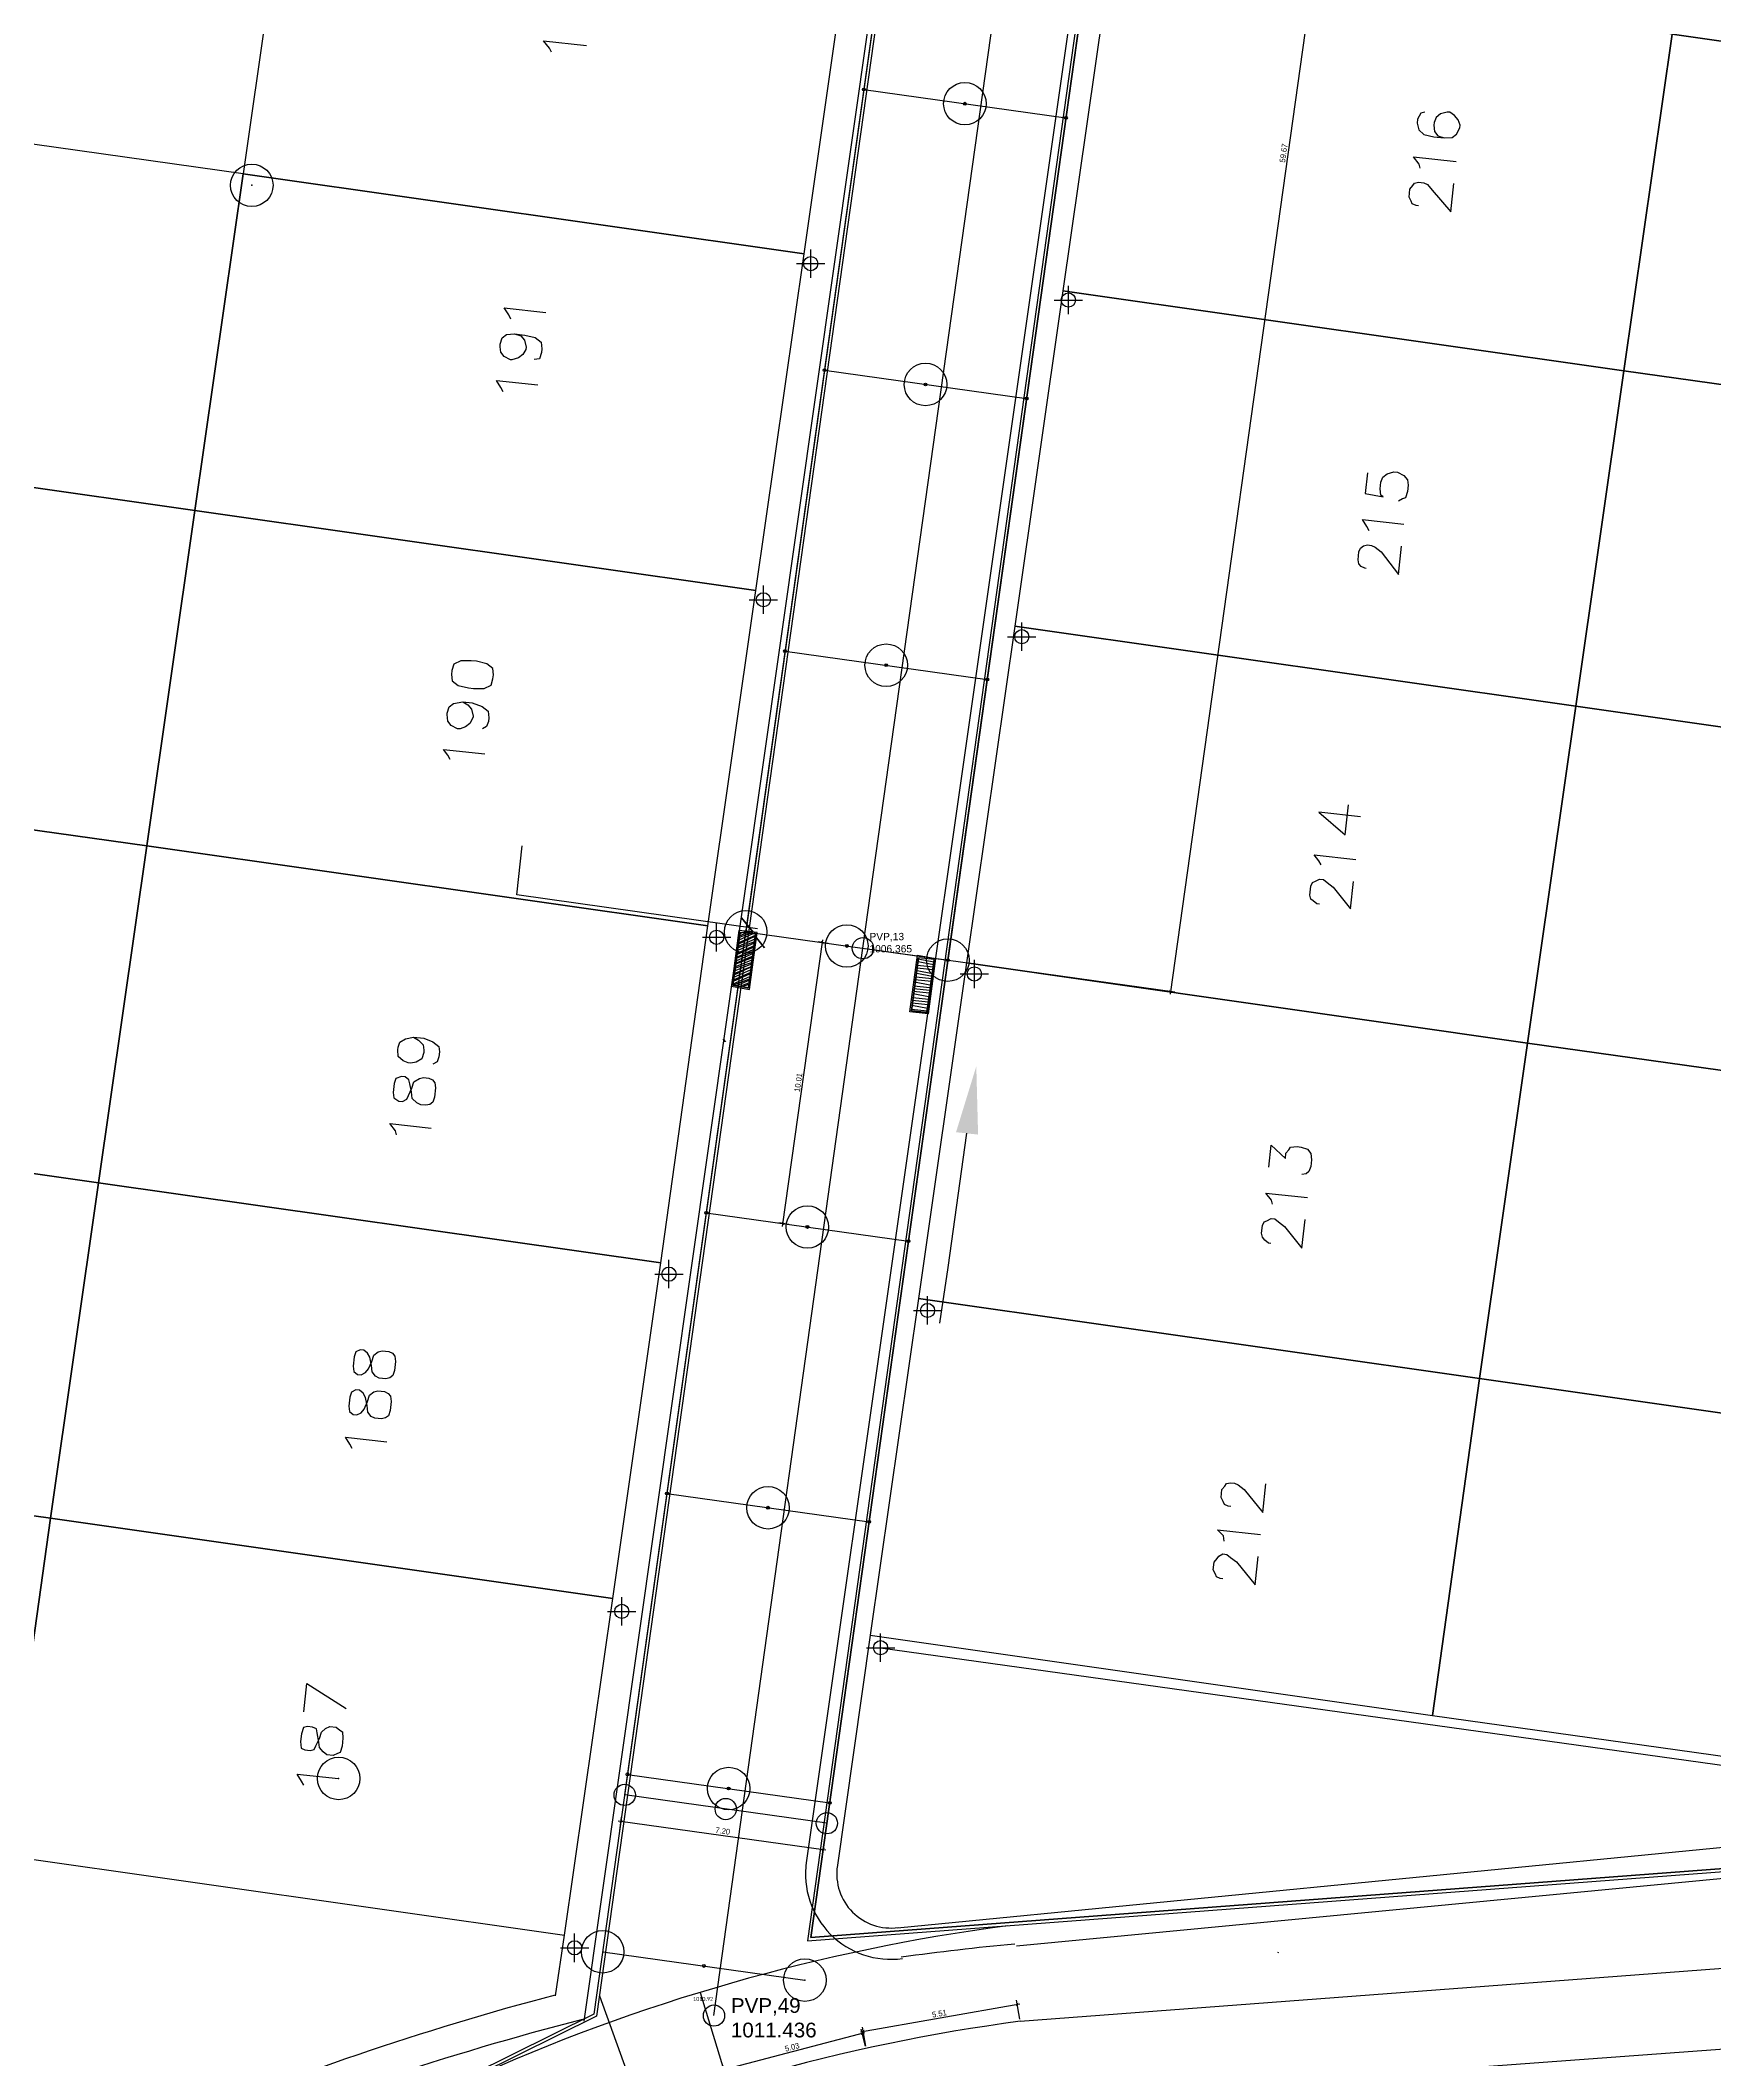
# Model space of a CAD drawing. Header units: metres. Extents: x 678 to 2349, y 417 to 1219.
# Drawn here: x 910.9 to 969.9, y 849.2 to 920.4 of the extents above; entities that cross this region are included whole.
import ezdxf

# ---------------------------------------------------------------- set-up
doc = ezdxf.new("R2010")
doc.units = ezdxf.units.M
doc.header["$PDMODE"] = 32
doc.header["$PDSIZE"] = 1.5
for name, color, linetype in [('12-CONDICIONES EXISTENTES', 2, 'Continuous'), ('C-ROAD-PROF-TEXT', 11, 'Continuous'), ('LOTE 243', 1, 'Continuous'), ('PUNTOS V', 4, 'Continuous'), ('V-NODE', 1, 'Continuous')]:
    doc.layers.add(name, color=color, linetype=linetype)
for name, color, linetype, true_color in [('PDF2_area escolar', 7, 'Continuous', 0x989898), ('PDF_Geometry', 7, 'Continuous', 0x797979), ('PDF_Solid Fills', 7, 'Continuous', 0x797979)]:
    doc.layers.add(name, color=color, linetype=linetype, true_color=true_color)
doc.styles.add('CITY2', font='stylu.ttf', dxfattribs={"height": 0.2})
doc.styles.get("Standard").update_dxf_attribs({"font": 'arial.ttf'})
doc.dimstyles.new('COTAS2', dxfattribs={"dimtxt": 0.02, "dimasz": 0.1, "dimexe": 0.15, "dimexo": 0.08, "dimgap": 0.05, "dimtad": 1, "dimzin": 0, "dimdsep": 46, "dimtxsty": 'CITY2', "dimblk": 'ARCHTICK', "dimcen": 1, "dimdle": 0.1, "dimclrd": 1, "dimclre": 1, "dimclrt": 2, "dimadec": 0, "dimazin": 0, "dimtfac": 1, "dimtofl": 0, "dimtmove": 0, "dimatfit": 3, "dimldrblk": 'ARCHTICK', "dimfxl": 0.18, "dimtolj": 1, "dimtzin": 0, "dimarcsym": 0})

# ---------------------------------------------------------------- blocks, each defined once
blk = doc.blocks.new('base')
at = {"layer": 'PDF_Geometry', "lineweight": 25, "extrusion": (-0.000787417, 0.063364, 0.99799), "elevation": 0.026}
for points in [[(-314.355, -197.288), (-299.601, -195.681), (-292.744, -194.188), (-282.663, -192.111), (-274.476, -190.361), (-258.037, -185.154), (-248.029, -180.61), (-240.539, -177.71), (-228.643, -174.042), (-222.733, -172.714), (-217.384, -171.04), (-209.935, -169.248), (-202.16, -164.759), (-196.196, -160.284), (-195.073, -159.817), (-178.095, -157.457), (-154.298, -156.614), (-136.667, -154.611), (-124.436, -153.164), (-118.066, -151.474), (-100.79, -146.646), (-80.955, -140.967), (-73.385, -139.328), (-61.694, -135.822), (-40.504, -131.604), (-37.727, -130.872), (-17.661, -129.441), (1.311, -127.461), (21.092, -124.929), (41.006, -122.83), (47.376, -123.458), (63.592, -123.186), (81.402, -124.312), (85.639, -96.072), (88.705, -66.393), (92.811, -40.781), (97.16, -22.386), (100.596, -1.562), (102.483, 8.32), (109.691, 37.361), (117.528, 76.62), (126.217, 115.638), (131.513, 149.592), (134.682, 173.973), (136.916, 195.591), (139.956, 229.678), (141.558, 250.676), (142.614, 271.37), (143.252, 283.21), (147.066, 312.938), (152.58, 355.631), (153.554, 396.042), (150.869, 418.02), (151.777, 438.639), (150.959, 458.028), (151.777, 438.639), (150.869, 418.02), (153.554, 396.042), (152.58, 355.631), (147.066, 312.938), (143.252, 283.21), (142.614, 271.37), (141.558, 250.676), (139.956, 229.678), (136.916, 195.591), (134.682, 173.973), (131.513, 149.592), (126.217, 115.638), (117.528, 76.62), (109.691, 37.361), (102.483, 8.32), (100.596, -1.562), (97.16, -22.386), (92.811, -40.781), (88.705, -66.393), (85.639, -96.072), (81.402, -124.312), (63.592, -123.186), (47.376, -123.458), (41.006, -122.83), (21.092, -124.929), (1.311, -127.461), (-17.661, -129.441), (-37.727, -130.872), (-40.504, -131.604), (-61.694, -135.822), (-73.385, -139.328), (-80.955, -140.967), (-100.79, -146.646), (-118.066, -151.474), (-124.436, -153.164), (-136.667, -154.611), (-154.298, -156.614), (-178.095, -157.457), (-195.073, -159.817), (-196.196, -160.284), (-202.16, -164.759), (-209.935, -169.248), (-217.384, -171.04), (-222.733, -172.714), (-228.643, -174.042), (-240.539, -177.71), (-248.029, -180.61), (-258.037, -185.154), (-274.476, -190.361), (-282.663, -192.111), (-292.744, -194.188), (-299.601, -195.681), (-314.355, -197.288), (-312.178, -178.446), (-309.146, -157.898), (-306.876, -132.899), (-305.823, -118.002), (-298.643, -78.802), (-291.055, -45.077), (-282.252, -15.116), (-275.645, 10.473), (-270.319, 33.898), (-263.825, 63.164), (-258.15, 86.408), (-284.424, 123.888)], [(-95.361, 161.299), (-95.875, 161.268), (-108.942, 77.056), (-107.591, 75.178), (-69.128, 69.199), (-67.25, 70.549), (-53.172, 161.224)], [(-44.989, 97.127), (-44.914, 96.979), (-44.713, 96.723), (-46.222, 96.905)], [(-75.756, 99.629), (-75.614, 99.658), (-75.495, 99.875), (-75.478, 100.012), (-75.542, 100.252), (-75.709, 100.411), (-76.069, 100.501), (-76.434, 100.545), (-76.714, 100.532), (-76.868, 100.412), (-76.987, 100.194), (-76.998, 100.103), (-76.928, 99.909), (-76.808, 99.755), (-76.636, 99.642), (-76.545, 99.631), (-76.305, 99.695), (-76.151, 99.815), (-76.084, 99.993), (-76.073, 100.084), (-76.091, 100.318), (-76.211, 100.472), (-76.434, 100.545)], [(-75.565, 101.6), (-75.536, 101.457), (-75.335, 101.201), (-76.844, 101.383)], [(-75.497, 102.936), (-75.406, 102.925), (-75.274, 102.863), (-75.239, 102.766), (-75.164, 102.618), (-75.198, 102.343), (-75.305, 102.217), (-75.362, 102.131), (-75.505, 102.102), (-75.688, 102.124), (-75.819, 102.187), (-75.98, 102.391), (-76.629, 103.165), (-76.75, 102.16)], [(-43.438, 106.539), (-43.363, 106.391), (-43.208, 106.141), (-44.67, 106.317)], [(-43.56, 107.064), (-43.783, 107.137), (-43.904, 107.291), (-43.968, 107.531), (-43.957, 107.622), (-43.843, 107.794), (-43.69, 107.914), (-43.45, 107.978), (-43.404, 107.973), (-43.187, 107.854), (-43.066, 107.7), (-43.043, 107.512), (-43.054, 107.42), (-43.127, 107.197), (-43.281, 107.077), (-43.56, 107.064), (-43.926, 107.108), (-44.286, 107.198), (-44.498, 107.363), (-44.516, 107.597), (-44.5, 107.734), (-44.427, 107.957), (-44.238, 107.98)], [(-43.13, 109.099), (-43.055, 108.951), (-42.899, 108.7), (-44.362, 108.876)], [(-73.575, 112.35), (-73.487, 113.081), (-74.121, 113.204), (-74.035, 113.147), (-74.017, 112.913), (-74.044, 112.684), (-74.112, 112.507), (-74.266, 112.386), (-74.505, 112.323), (-74.642, 112.339), (-74.86, 112.458), (-74.981, 112.612), (-75.004, 112.8), (-74.977, 113.029), (-74.903, 113.252), (-74.807, 113.286), (-74.658, 113.361)], [(-73.607, 114.394), (-73.532, 114.246), (-73.376, 113.995), (-74.839, 114.171)], [(-73.493, 115.725), (-73.447, 115.719), (-73.315, 115.657), (-73.235, 115.555), (-73.206, 115.412), (-73.239, 115.138), (-73.301, 115.006), (-73.403, 114.926), (-73.546, 114.897), (-73.683, 114.913), (-73.815, 114.975), (-74.027, 115.14), (-74.624, 115.954), (-74.745, 114.948)], [(-41.579, 120.041), (-41.751, 120.155), (-41.872, 120.308), (-41.936, 120.548), (-41.93, 120.594), (-41.811, 120.811), (-41.658, 120.932), (-41.464, 121.001), (-41.372, 120.99), (-41.155, 120.871), (-41.034, 120.717), (-41.016, 120.483), (-41.022, 120.438), (-41.095, 120.215), (-41.248, 120.094), (-41.579, 120.041), (-41.899, 120.08), (-42.254, 120.215), (-42.466, 120.38), (-42.484, 120.614), (-42.468, 120.751), (-42.4, 120.928), (-42.252, 121.003)], [(-41.103, 122.07), (-41.028, 121.922), (-40.867, 121.717), (-42.33, 121.894)], [(-73.178, 124.497), (-71.715, 124.321), (-72.638, 125.128), (-72.765, 124.077)], [(-51.866, 128.19), (-43.397, 126.891), (-43.607, 125.154)], [(-71.769, 126.182), (-71.694, 126.034), (-71.533, 125.829), (-72.996, 126.006)], [(-71.695, 127.565), (-71.604, 127.554), (-71.478, 127.446), (-71.392, 127.389), (-71.363, 127.246), (-71.401, 126.926), (-71.463, 126.795), (-71.56, 126.76), (-71.708, 126.685), (-71.846, 126.702), (-71.972, 126.81), (-72.184, 126.974), (-72.787, 127.743), (-72.902, 126.783)], [(-51.25, 128.301), (-50.978, 130.169), (-51.521, 130.281), (-51.798, 128.367)], [(-51.217, 128.575), (-51.707, 128.356)], [(-51.228, 128.484), (-51.615, 128.345)], [(-51.233, 128.438), (-51.478, 128.329)], [(-51.244, 128.347), (-51.341, 128.312)], [(-51.128, 129.307), (-51.716, 129.053)], [(-51.14, 129.215), (-51.721, 129.007)], [(-51.145, 129.169), (-51.732, 128.916)], [(-51.156, 129.078), (-51.743, 128.824)], [(-51.162, 129.032), (-51.749, 128.778)], [(-51.173, 128.941), (-51.76, 128.687)], [(-51.184, 128.849), (-51.765, 128.641)], [(-51.189, 128.804), (-51.776, 128.55)], [(-51.2, 128.712), (-51.787, 128.458)], [(-51.206, 128.667), (-51.793, 128.413)], [(-50.995, 130.032), (-51.582, 129.779)], [(-51, 129.987), (-51.587, 129.733)], [(-51.011, 129.895), (-51.598, 129.641)], [(-51.022, 129.804), (-51.609, 129.55)], [(-51.028, 129.758), (-51.66, 129.51)], [(-51.039, 129.667), (-51.671, 129.418)], [(-51.05, 129.575), (-51.677, 129.373)], [(-51.055, 129.53), (-51.688, 129.281)], [(-51.066, 129.438), (-51.699, 129.19)], [(-51.072, 129.392), (-51.705, 129.144)], [(-58.078, 129.356), (-57.807, 131.224), (-57.258, 131.158), (-57.53, 129.289)], [(-58.007, 129.95), (-57.464, 129.838)], [(-58.018, 129.858), (-57.475, 129.747)], [(-58.034, 129.721), (-57.486, 129.655)], [(-58.045, 129.63), (-57.497, 129.564)], [(-58.056, 129.538), (-57.513, 129.427)], [(-58.067, 129.447), (-57.524, 129.335)], [(-50.978, 130.169), (-51.56, 129.961)], [(-50.984, 130.124), (-51.571, 129.87)], [(-51.115, 130.186), (-51.554, 130.007)], [(-51.252, 130.203), (-51.543, 130.098)], [(-51.344, 130.214), (-51.538, 130.144)], [(-51.475, 130.276), (-51.527, 130.236)], [(-57.873, 130.676), (-57.33, 130.564)], [(-57.889, 130.538), (-57.341, 130.472)], [(-57.9, 130.447), (-57.352, 130.381)], [(-57.911, 130.356), (-57.363, 130.29)], [(-57.922, 130.264), (-57.379, 130.152)], [(-57.985, 130.133), (-57.39, 130.061)], [(-57.996, 130.041), (-57.447, 129.975)], [(-57.812, 131.178), (-57.264, 131.112)], [(-57.823, 131.087), (-57.28, 130.975)], [(-57.84, 130.95), (-57.291, 130.884)], [(-57.851, 130.858), (-57.302, 130.792)], [(-57.862, 130.767), (-57.313, 130.701)], [(-39.691, 131.87), (-39.862, 131.984), (-40.029, 132.143), (-40.052, 132.331), (-40.041, 132.422), (-39.968, 132.645), (-39.769, 132.761), (-39.58, 132.784), (-39.489, 132.773), (-39.312, 132.705), (-39.145, 132.546), (-39.127, 132.312), (-39.138, 132.221), (-39.206, 132.044), (-39.405, 131.928), (-39.691, 131.87), (-40.056, 131.914), (-40.365, 132.044), (-40.577, 132.209), (-40.601, 132.397), (-40.579, 132.58), (-40.511, 132.757), (-40.363, 132.832)], [(-39.044, 135.316), (-39.014, 135.174), (-38.813, 134.918), (-40.276, 135.094)], [(-59.145, 135.512), (-58.435, 140.249), (-58.107, 142.204)], [(-69.789, 136.841), (-69.883, 136.064), (-70.382, 136.542), (-70.404, 136.359), (-70.512, 136.233), (-70.569, 136.147), (-70.803, 136.128), (-70.94, 136.145), (-71.163, 136.218), (-71.283, 136.372), (-71.301, 136.606), (-71.274, 136.834), (-71.206, 137.012), (-71.104, 137.092), (-70.961, 137.121)], [(-69.909, 138.154), (-69.88, 138.011), (-69.679, 137.755), (-71.142, 137.931)], [(-69.836, 139.536), (-69.744, 139.525), (-69.618, 139.417), (-69.538, 139.315), (-69.508, 139.172), (-69.541, 138.898), (-69.604, 138.766), (-69.701, 138.732), (-69.849, 138.657), (-69.986, 138.673), (-70.112, 138.781), (-70.324, 138.946), (-70.927, 139.714), (-71.048, 138.708)], [(-37.34, 146.379), (-37.265, 146.231), (-37.11, 145.98), (-38.572, 146.157)], [(-68.301, 148.811), (-68.209, 148.8), (-68.078, 148.738), (-68.043, 148.641), (-67.968, 148.493), (-68.001, 148.218), (-68.109, 148.092), (-68.166, 148.006), (-68.308, 147.977), (-68.446, 147.994), (-68.577, 148.056), (-68.789, 148.221), (-69.432, 149.04), (-69.554, 148.034)], [(-68.061, 150.034), (-68.037, 149.846), (-67.83, 149.635), (-69.339, 149.817)], [(-67.992, 151.371), (-67.901, 151.36), (-67.769, 151.297), (-67.735, 151.2), (-67.66, 151.052), (-67.693, 150.778), (-67.801, 150.652), (-67.857, 150.566), (-68.006, 150.491), (-68.143, 150.508), (-68.269, 150.616), (-68.481, 150.78), (-69.124, 151.6), (-69.245, 150.594)], [(-55.529, 153.208), (-54.264, 161.402)], [(-35.525, 155.667), (-35.646, 154.661), (-37.021, 155.569)], [(-35.491, 158.259), (-35.416, 158.111), (-35.261, 157.861), (-36.724, 158.037)], [(-56.369, 163.557), (-94.928, 160.273), (-95.089, 159.319)], [(-60.552, 164.246), (-95.121, 161.363)], [(-44.273, 165.809), (-44.623, 163.672)], [(-143.834, 164.635), (-62.455, 169.623)], [(-69.782, 164.616), (-69.787, 164.571)]]:
    blk.add_lwpolyline(points, dxfattribs=at)
blk.add_lwpolyline([(-45.276, 166.718), (-60.33, 69.484), (-58.98, 67.605), (-20.511, 61.672), (-18.633, 63.023), (0.247, 184.698, 0.636424), (-2.755, 186.728), (-17.682, 177.908)], format="xyb", dxfattribs=at)
for points in [[(-104.27, 100.05), (-106.119, 88.17), (-86.359, 85.14), (-84.516, 96.974)], [(-53.81, 104.357), (-55.653, 92.523), (-35.898, 89.447), (-34.055, 101.282)], [(-82.667, 108.854), (-84.516, 96.974), (-64.761, 93.899), (-62.913, 105.779)], [(-102.427, 111.884), (-104.27, 100.05), (-84.516, 96.974), (-82.667, 108.854)], [(-32.207, 113.162), (-34.055, 101.282), (-14.295, 98.252), (-12.452, 110.086)], [(-51.961, 116.238), (-53.81, 104.357), (-34.055, 101.282), (-32.207, 113.162)], [(-80.824, 120.689), (-82.667, 108.854), (-62.913, 105.779), (-61.07, 117.613)], [(-100.578, 123.764), (-102.427, 111.884), (-82.667, 108.854), (-80.824, 120.689)], [(-30.364, 124.996), (-32.207, 113.162), (-12.452, 110.086), (-10.604, 121.966)], [(-50.118, 128.072), (-51.961, 116.238), (-32.207, 113.162), (-30.364, 124.996)], [(-78.975, 132.569), (-80.824, 120.689), (-61.07, 117.613), (-59.221, 129.493)], [(-41.187, 119.066), (-41.205, 119.301), (-41.417, 119.465), (-41.777, 119.555), (-41.96, 119.577), (-42.331, 119.575), (-42.576, 119.466), (-42.649, 119.243), (-42.666, 119.106), (-42.648, 118.872), (-42.436, 118.707), (-42.076, 118.617), (-41.893, 118.595), (-41.522, 118.597), (-41.277, 118.706), (-41.203, 118.929)], [(-98.735, 135.599), (-100.578, 123.764), (-80.824, 120.689), (-78.975, 132.569)], [(-28.515, 136.876), (-30.364, 124.996), (-10.604, 121.966), (-8.76, 133.801)], [(-48.315, 139.958), (-50.118, 128.072), (-30.364, 124.996), (-28.515, 136.876)], [(-51.209, 128.25), (-50.927, 130.21), (-51.561, 130.332), (-51.849, 128.327)], [(-51.521, 130.281), (-50.978, 130.169), (-51.25, 128.301), (-51.798, 128.367)], [(-58.129, 129.315), (-57.847, 131.275), (-57.207, 131.198), (-57.495, 129.193)], [(-57.258, 131.158), (-57.807, 131.224), (-58.078, 129.356), (-57.53, 129.289)], [(-77.132, 144.403), (-78.975, 132.569), (-59.221, 129.493), (-57.378, 141.328)], [(-96.932, 147.484), (-98.735, 135.599), (-78.975, 132.569), (-77.132, 144.403)], [(-38.946, 133.821), (-38.969, 134.009), (-39.141, 134.122), (-39.278, 134.139), (-39.426, 134.064), (-39.489, 133.932), (-39.613, 133.669), (-39.686, 133.446), (-39.886, 133.331), (-40.028, 133.302), (-40.211, 133.324), (-40.343, 133.386), (-40.423, 133.489), (-40.447, 133.677), (-40.408, 133.997), (-40.34, 134.174), (-40.238, 134.255), (-40.095, 134.284), (-39.913, 134.262), (-39.781, 134.199), (-39.615, 134.04), (-39.596, 133.806), (-39.538, 133.521), (-39.509, 133.378), (-39.383, 133.27), (-39.246, 133.254), (-39.052, 133.323), (-38.984, 133.501)], [(-26.672, 148.711), (-28.515, 136.876), (-8.76, 133.801), (-6.912, 145.681)], [(-46.472, 151.792), (-48.315, 139.958), (-28.515, 136.876), (-26.672, 148.711)], [(-75.329, 156.289), (-77.132, 144.403), (-57.378, 141.328), (-55.529, 153.208)], [(-37.412, 143.467), (-37.436, 143.655), (-37.562, 143.763), (-37.699, 143.779), (-37.847, 143.704), (-37.955, 143.578), (-38.08, 143.315), (-38.153, 143.092), (-38.307, 142.971), (-38.449, 142.942), (-38.678, 142.97), (-38.81, 143.032), (-38.89, 143.134), (-38.914, 143.323), (-38.875, 143.643), (-38.807, 143.82), (-38.705, 143.9), (-38.562, 143.93), (-38.334, 143.902), (-38.202, 143.84), (-38.082, 143.686), (-38.063, 143.452), (-38.005, 143.167), (-37.93, 143.019), (-37.804, 142.911), (-37.667, 142.894), (-37.519, 142.969), (-37.451, 143.147)], [(-95.089, 159.319), (-96.932, 147.484), (-77.132, 144.403), (-75.329, 156.289)], [(-37.242, 144.883), (-37.265, 145.072), (-37.392, 145.18), (-37.529, 145.196), (-37.677, 145.121), (-37.785, 144.995), (-37.909, 144.732), (-37.982, 144.509), (-38.136, 144.388), (-38.279, 144.359), (-38.507, 144.387), (-38.639, 144.449), (-38.719, 144.551), (-38.743, 144.74), (-38.704, 145.06), (-38.637, 145.237), (-38.534, 145.317), (-38.392, 145.347), (-38.163, 145.319), (-38.031, 145.257), (-37.911, 145.103), (-37.893, 144.869), (-37.834, 144.584), (-37.759, 144.436), (-37.633, 144.328), (-37.496, 144.311), (-37.348, 144.386), (-37.28, 144.564)], [(-24.869, 160.596), (-26.672, 148.711), (-6.912, 145.681), (-5.069, 157.515)], [(-44.623, 163.672), (-46.472, 151.792), (-26.672, 148.711), (-24.869, 160.596)], [(-35.399, 156.718), (-35.417, 156.952), (-35.548, 157.014), (-35.731, 157.036), (-35.874, 157.007), (-35.936, 156.875), (-36.061, 156.612), (-36.134, 156.389), (-36.287, 156.268), (-36.436, 156.194), (-36.664, 156.221), (-36.79, 156.329), (-36.876, 156.386), (-36.894, 156.62), (-36.861, 156.894), (-36.788, 157.117), (-36.691, 157.152), (-36.543, 157.227), (-36.314, 157.199), (-36.188, 157.091), (-36.068, 156.938), (-36.044, 156.749), (-35.991, 156.418), (-35.962, 156.276), (-35.83, 156.213), (-35.647, 156.191), (-35.505, 156.221), (-35.432, 156.444)], [(-62.557, 170.702), (-143.936, 165.714)]]:
    blk.add_lwpolyline(points, close=True, dxfattribs=at)
at = {"layer": 'PDF_Geometry', "color": 32, "lineweight": 50, "true_color": 0xb85b00, "extrusion": (-0.000787417, 0.063364, 0.99799), "elevation": 0.026}
for points in [[(-51.712, 128.31), (-51.31, 127.798)], [(-52.109, 128.868), (-51.827, 128.51)]]:
    blk.add_lwpolyline(points, dxfattribs=at)
at = {"layer": 'PDF_Geometry', "color": 2, "lineweight": 40, "extrusion": (-0.000787417, 0.063364, 0.99799), "elevation": 0.026}
blk.add_lwpolyline([(-50.69, 132.175), (-50.61, 132.073)], dxfattribs=at)
blk = doc.blocks.new('*U3341')
at = {"color": 0, "linetype": 'ByBlock', "lineweight": -2, "transparency": 16777216}
for p, q in [((-1, 0), (1, 0)), ((0, -1), (0, 1))]:
    blk.add_line(p, q, dxfattribs=at)
blk.add_circle((0, 0), 0.5, dxfattribs=at)
blk = doc.blocks.new('*U3377', base_point=(947.153, 911.234, 1005.203))
at = {"layer": 'V-NODE', "color": 90, "lineweight": -2, "xscale": 0.5, "yscale": 0.5, "zscale": 0.5}
blk.add_blockref('*U3341', (947.153, 911.234, 1005.203), dxfattribs=at)
blk = doc.blocks.new('*U3380', base_point=(945.51, 899.36, 1006.168))
at = {"layer": 'V-NODE', "color": 90, "lineweight": -2, "xscale": 0.5, "yscale": 0.5, "zscale": 0.5}
blk.add_blockref('*U3341', (945.51, 899.36, 1006.168), dxfattribs=at)
blk = doc.blocks.new('*U3383', base_point=(943.836, 887.465, 1007.328))
at = {"layer": 'V-NODE', "color": 90, "lineweight": -2, "xscale": 0.5, "yscale": 0.5, "zscale": 0.5}
blk.add_blockref('*U3341', (943.836, 887.465, 1007.328), dxfattribs=at)
blk = doc.blocks.new('*U3386', base_point=(942.186, 875.595, 1008.855))
at = {"layer": 'V-NODE', "color": 90, "lineweight": -2, "xscale": 0.5, "yscale": 0.5, "zscale": 0.5}
blk.add_blockref('*U3341', (942.186, 875.595, 1008.855), dxfattribs=at)
blk = doc.blocks.new('*U3389', base_point=(940.528, 863.7, 1010.851))
at = {"layer": 'V-NODE', "color": 90, "lineweight": -2, "xscale": 0.5, "yscale": 0.5, "zscale": 0.5}
blk.add_blockref('*U3341', (940.528, 863.7, 1010.851), dxfattribs=at)
blk = doc.blocks.new('*U3392', base_point=(929.739, 853.113, 1011.645))
at = {"layer": 'V-NODE', "color": 90, "lineweight": -2, "xscale": 0.5, "yscale": 0.5, "zscale": 0.5}
blk.add_blockref('*U3341', (929.739, 853.113, 1011.645), dxfattribs=at)
blk = doc.blocks.new('*U3395', base_point=(931.402, 864.98, 1010.129))
at = {"layer": 'V-NODE', "color": 90, "lineweight": -2, "xscale": 0.5, "yscale": 0.5, "zscale": 0.5}
blk.add_blockref('*U3341', (931.402, 864.98, 1010.129), dxfattribs=at)
blk = doc.blocks.new('*U3398', base_point=(933.065, 876.876, 1008.375))
at = {"layer": 'V-NODE', "color": 90, "lineweight": -2, "xscale": 0.5, "yscale": 0.5, "zscale": 0.5}
blk.add_blockref('*U3341', (933.065, 876.876, 1008.375), dxfattribs=at)
blk = doc.blocks.new('*U3401', base_point=(934.747, 888.758, 1006.924))
at = {"layer": 'V-NODE', "color": 90, "lineweight": -2, "xscale": 0.5, "yscale": 0.5, "zscale": 0.5}
blk.add_blockref('*U3341', (934.747, 888.758, 1006.924), dxfattribs=at)
blk = doc.blocks.new('*U3404', base_point=(936.396, 900.662, 1005.885))
at = {"layer": 'V-NODE', "color": 90, "lineweight": -2, "xscale": 0.5, "yscale": 0.5, "zscale": 0.5}
blk.add_blockref('*U3341', (936.396, 900.662, 1005.885), dxfattribs=at)
blk = doc.blocks.new('*U3407', base_point=(938.067, 912.518, 1004.977))
at = {"layer": 'V-NODE', "color": 90, "lineweight": -2, "xscale": 0.5, "yscale": 0.5, "zscale": 0.5}
blk.add_blockref('*U3341', (938.067, 912.518, 1004.977), dxfattribs=at)
blk = doc.blocks.new('*U3929')
at = {"color": 0, "linetype": 'ByBlock', "lineweight": -2, "transparency": 16777216}
for p, q in [((-1, 0), (1, 0)), ((0, -1), (0, 1))]:
    blk.add_line(p, q, dxfattribs=at)
blk.add_circle((0, 0), 0.5, dxfattribs=at)
blk = doc.blocks.new('*U3932', base_point=(943.836, 887.465, 1007.328))
at = {"layer": 'V-NODE', "color": 90, "lineweight": -2, "xscale": 0.5, "yscale": 0.5, "zscale": 0.5}
blk.add_blockref('*U3929', (943.836, 887.465, 1007.328), dxfattribs=at)
blk = doc.blocks.new('_ArchTick')
at = {"color": 0, "linetype": 'ByBlock', "const_width": 0.15}
blk.add_lwpolyline([(-0.5, -0.5), (0.5, 0.5)], dxfattribs=at)
blk = doc.blocks.new('*D4310')
at = {"layer": 'Defpoints', "color": 0, "transparency": 16777216}
for p in [(938.476, 888.572), (938.764, 888.532), (937.374, 878.62)]:
    blk.add_point(p, dxfattribs=at)
at = {"layer": 'PUNTOS V', "color": 1, "lineweight": -2, "transparency": 16777216}
blk.add_line((937.073, 878.561), (938.49, 888.671), dxfattribs=at)
at = {"layer": 'PUNTOS V', "color": 1, "linetype": 'Continuous', "lineweight": -2, "transparency": 16777216}
for p, q in [((938.685, 888.543), (938.328, 888.593)), ((937.295, 878.631), (936.938, 878.681))]:
    blk.add_line(p, q, dxfattribs=at)
at = {"layer": 'PUNTOS V', "color": 1, "lineweight": -2, "transparency": 16777216, "xscale": 0.1, "yscale": 0.1, "zscale": 0.1}
for p, rotation in [((938.476, 888.572), 82.01936162084955), ((937.087, 878.66), 262.0193616208496)]:
    blk.add_blockref('_ArchTick', p, dxfattribs=dict(at, rotation=rotation))
at = {"layer": 'PUNTOS V', "color": 2, "transparency": 16777216, "insert": (937.629, 883.637), "char_height": 0.2, "attachment_point": 5, "rotation": 82.01936, "style": 'CITY2'}
blk.add_mtext('\\A1;10.01', dxfattribs=at)
blk = doc.blocks.new('*D4336')
at = {"layer": 'Defpoints', "color": 0, "transparency": 16777216}
for p in [(948.189, 947.466), (939.905, 888.372), (950.756, 886.85)]:
    blk.add_point(p, dxfattribs=at)
at = {"layer": 'PUNTOS V', "color": 1, "linetype": 'Continuous', "lineweight": -2, "transparency": 16777216}
for p, q in [((948.269, 947.455), (959.189, 945.924)), ((939.984, 888.361), (950.904, 886.83))]:
    blk.add_line(p, q, dxfattribs=at)
at = {"layer": 'PUNTOS V', "color": 1, "lineweight": -2, "transparency": 16777216}
blk.add_line((959.054, 946.043), (950.742, 886.751), dxfattribs=at)
at = {"layer": 'PUNTOS V', "color": 1, "lineweight": -2, "transparency": 16777216, "xscale": 0.1, "yscale": 0.1, "zscale": 0.1}
for p, rotation in [((959.04, 945.944), 82.0193616208496), ((950.756, 886.85), 262.0193616208496)]:
    blk.add_blockref('_ArchTick', p, dxfattribs=dict(at, rotation=rotation))
at = {"layer": 'PUNTOS V', "color": 2, "transparency": 16777216, "insert": (954.742, 916.419), "char_height": 0.2, "attachment_point": 5, "rotation": 82.01936, "style": 'CITY2'}
blk.add_mtext('\\A1;59.67', dxfattribs=at)
blk = doc.blocks.new('*D4382')
at = {"layer": '12-CONDICIONES EXISTENTES', "color": 1, "lineweight": -2, "transparency": 16777216}
blk.add_line((931.276, 857.592), (938.604, 856.565), dxfattribs=at)
at = {"layer": '12-CONDICIONES EXISTENTES', "color": 1, "linetype": 'Continuous', "lineweight": -2, "transparency": 16777216}
for p, q in [((931.329, 857.251), (931.396, 857.727)), ((938.459, 856.251), (938.526, 856.727))]:
    blk.add_line(p, q, dxfattribs=at)
at = {"layer": 'Defpoints', "color": 0, "transparency": 16777216}
for p in [(931.318, 857.171, 1009.435), (938.448, 856.172, 1009.435), (938.505, 856.578)]:
    blk.add_point(p, dxfattribs=at)
at = {"layer": '12-CONDICIONES EXISTENTES', "color": 1, "lineweight": -2, "transparency": 16777216, "xscale": 0.1, "yscale": 0.1, "zscale": 0.1}
for p, rotation in [((931.375, 857.578), 172.0193616208499), ((938.505, 856.578), 352.0193616208498)]:
    blk.add_blockref('_ArchTick', p, dxfattribs=dict(at, rotation=rotation))
at = {"layer": '12-CONDICIONES EXISTENTES', "color": 2, "transparency": 16777216, "insert": (934.962, 857.235), "char_height": 0.2, "attachment_point": 5, "rotation": 352.01936, "style": 'CITY2'}
blk.add_mtext('\\A1;7.20', dxfattribs=at)
blk = doc.blocks.new('*D4396')
at = {"layer": '12-CONDICIONES EXISTENTES', "color": 1, "lineweight": -2, "transparency": 16777216}
blk.add_line((934.918, 848.798), (939.976, 850.125), dxfattribs=at)
at = {"layer": '12-CONDICIONES EXISTENTES', "color": 1, "linetype": 'Continuous', "lineweight": -2, "transparency": 16777216}
for p, q in [((939.999, 849.643), (939.842, 850.245)), ((935.135, 848.366), (934.977, 848.968))]:
    blk.add_line(p, q, dxfattribs=at)
at = {"layer": 'Defpoints', "color": 0, "transparency": 16777216}
for p in [(939.88, 850.099), (940.02, 849.565, 1011.645), (935.155, 848.289, 1011.645)]:
    blk.add_point(p, dxfattribs=at)
at = {"layer": '12-CONDICIONES EXISTENTES', "color": 1, "lineweight": -2, "transparency": 16777216, "xscale": 0.1, "yscale": 0.1, "zscale": 0.1}
for p, rotation in [((939.88, 850.099), 14.6983211780187), ((935.015, 848.823), 194.6983211780187)]:
    blk.add_blockref('_ArchTick', p, dxfattribs=dict(at, rotation=rotation))
at = {"layer": '12-CONDICIONES EXISTENTES', "color": 2, "transparency": 16777216, "insert": (937.408, 849.611), "char_height": 0.2, "attachment_point": 5, "rotation": 14.69832, "style": 'CITY2'}
blk.add_mtext('\\A1;5.03', dxfattribs=at)
blk = doc.blocks.new('*D4397')
at = {"layer": '12-CONDICIONES EXISTENTES', "color": 1, "lineweight": -2, "transparency": 16777216}
blk.add_line((939.816, 850.146), (945.445, 851.136), dxfattribs=at)
at = {"layer": '12-CONDICIONES EXISTENTES', "color": 1, "linetype": 'Continuous', "lineweight": -2, "transparency": 16777216}
for p, q in [((945.437, 850.6), (945.32, 851.266)), ((940.006, 849.644), (939.889, 850.311))]:
    blk.add_line(p, q, dxfattribs=at)
at = {"layer": 'Defpoints', "color": 0, "transparency": 16777216}
for p in [(945.346, 851.119), (945.451, 850.521, 1011.645), (940.02, 849.565, 1011.645)]:
    blk.add_point(p, dxfattribs=at)
at = {"layer": '12-CONDICIONES EXISTENTES', "color": 1, "lineweight": -2, "transparency": 16777216, "xscale": 0.1, "yscale": 0.1, "zscale": 0.1}
for p, rotation in [((945.346, 851.119), 9.979535667408646), ((939.915, 850.163), 189.9795356674087)]:
    blk.add_blockref('_ArchTick', p, dxfattribs=dict(at, rotation=rotation))
at = {"layer": '12-CONDICIONES EXISTENTES', "color": 2, "transparency": 16777216, "insert": (942.604, 850.793), "char_height": 0.2, "attachment_point": 5, "rotation": 9.97954, "style": 'CITY2'}
blk.add_mtext('\\A1;5.51', dxfattribs=at)

msp = doc.modelspace()

# ---------------------------------------------------------------- linework, layer by layer
at = {"elevation": 1012.369}
msp.add_lwpolyline([(886.19397, 836.6075), (902.42601, 953.20716), (904.1756, 954.56883), (942.63138, 949.25698), (943.97311, 947.44107), (930.42045, 850.77109), (892.99705, 832.21698)], dxfattribs=at)
for points in [[(935.77241, 888.95095), (942.90268, 887.95132), (951.10366, 946.44341), (943.97311, 947.44107), (935.77241, 888.95095)], [(935.77311, 888.95086), (942.90268, 887.95132), (938.63523, 857.50844), (931.50533, 858.50805), (935.77311, 888.95086)]]:
    msp.add_lwpolyline(points)
at = {"elevation": 1010.851}
msp.add_lwpolyline([(981.1595, 856.72868), (938.06969, 853.47319), (951.10433, 946.44823), (952.88464, 947.81371), (991.3932, 942.39316), (992.76771, 940.60718)], close=True, dxfattribs=at)
for centre in [(931.50532, 858.50794), (935.07027, 858.00817), (938.63499, 857.50847)]:
    msp.add_circle(centre, 0.37532)
at = {"layer": '12-CONDICIONES EXISTENTES', "color": 1}
msp.add_line((940.528, 863.7, 1010.851), (980.308, 858.146, 2012.755), dxfattribs=at)
for points, elevation in [([(930.61262, 851.42154), (933.63303, 843.04264)], 2014.594), ([(934.16365, 851.54136), (936.17514, 844.94106)], 1011.645)]:
    msp.add_lwpolyline(points, dxfattribs=dict(at, elevation=elevation))
msp.add_point((918.353, 915.281), dxfattribs=at)
at = {"layer": 'LOTE 243', "color": 1, "elevation": 1009.43524}
for points in [[(976.99573, 1131.96846), (965.07922, 1047.15006), (962.46607, 1028.44811), (952.78003, 959.1458), (950.94785, 946.05157), (937.95342, 853.36412)], [(977.09476, 1131.95454), (965.17825, 1047.13615), (962.56511, 1028.43427), (952.87906, 959.13196), (951.04689, 946.03771), (938.06969, 853.47319)]]:
    msp.add_lwpolyline(points, dxfattribs=at)
at = {"layer": 'LOTE 243', "color": 1, "linetype": 'ByBlock', "elevation": 1009.43524}
for points in [[(969.31839, 1128.35544), (958.04827, 1048.13787), (955.43438, 1029.43062), (945.74837, 960.12858), (943.91635, 947.03543), (930.42045, 850.77109)], [(955.8219, 1031.48139), (955.53342, 1029.41678), (945.84741, 960.11474), (944.01539, 947.02157), (930.51216, 850.70494)]]:
    msp.add_lwpolyline(points, dxfattribs=at)
at = {"layer": 'LOTE 243'}
for points, elevation in [([(937.95342, 853.36412), (984.73234, 856.89833)], 1010.851), ([(938.06969, 853.47319), (981.1595, 856.72868)], 1010.851), ([(945.45131, 850.52091), (981.31497, 853.23045)], 1010.851), ([(930.42045, 850.77109), (892.99266, 832.21493)], 1011.645), ([(930.51216, 850.70494), (893.03708, 832.12534)], 1011.645)]:
    msp.add_lwpolyline(points, dxfattribs=dict(at, elevation=elevation))
for radius in [67.43434, 64.03434]:
    msp.add_arc((953.82217, 787.03606, 1011.645), radius, 97.5114635, 114.4173118, dxfattribs=at)
at = {"layer": 'PDF_Geometry', "lineweight": 25, "extrusion": (-0.000787417, 0.063364, 0.99799)}
for centre, radius, start, end in [((-951.45446, -778.30655, 1060.76006), 3.01549, 351.1801724, 97.0940569), ((-951.45447, -778.30657, 1060.76006), 1.9106, 351.1805454, 97.0949721), ((-964.13038, -676.15465, 1060.76006), 99.97012, 274.7859846, 277.0942064), ((-964.20999, -675.96035, 1060.76006), 101.2595, 284.0865048, 292.3208286), ((-964.13514, -676.10845, 1060.76006), 100.01652, 283.6635342, 292.0901432)]:
    msp.add_arc(centre, radius, start, end, dxfattribs=at)
at = {"layer": 'PDF_Solid Fills', "transparency": 33554559, "extrusion": (-0.000787417, 0.063364, 0.99799)}
msp.add_solid([(-954.07595, -804.49172, 1060.76006), (-954.81938, -806.81344, 1060.76006), (-954.85297, -804.3981, 1060.76006)], dxfattribs=at)
at = {"layer": 'PUNTOS V', "color": 5}
msp.add_lwpolyline([(934.65395, 850.72369), (939.90534, 888.37153), (948.18941, 947.46569)], dxfattribs=at)
at = {"layer": 'PUNTOS V', "color": 1}
for points in [[(939.93756, 918.6604), (947.06783, 917.66077)], [(938.54918, 908.75725), (945.67945, 907.75762)], [(937.16079, 898.8541), (944.29106, 897.85447)], [(935.77241, 888.95095), (942.90268, 887.95132)]]:
    msp.add_lwpolyline(points, dxfattribs=at)
at = {"layer": 'PUNTOS V', "color": 1, "elevation": 1009.43524}
for points in [[(934.38354, 879.03925), (941.51381, 878.03962)], [(932.99516, 869.1361), (940.12543, 868.13647)], [(931.60677, 859.23295), (938.73704, 858.23332)], [(930.72932, 852.97416), (937.85958, 851.97452)]]:
    msp.add_lwpolyline(points, dxfattribs=at)
at = {"layer": 'PUNTOS V', "color": 1}
for centre in [(939.93827, 918.66031), (943.5034, 918.16049), (947.06853, 917.66067), (938.54918, 908.75725), (942.11431, 908.25744), (945.67945, 907.75762), (937.1615, 898.85401), (940.72663, 898.35419), (944.29177, 897.85437), (935.77241, 888.95095), (939.33754, 888.45114), (942.90268, 887.95132), (934.38354, 879.03925, 1009.43524), (937.94868, 878.53943, 1009.43524), (941.51381, 878.03962, 1009.43524), (932.99516, 869.1361, 1009.43524), (936.56029, 868.63628, 1009.43524), (940.12543, 868.13647, 1009.43524), (931.60677, 859.23295, 1009.43524), (935.17191, 858.73313, 1009.43524), (938.73704, 858.23332, 1009.43524), (934.29445, 852.47434, 1009.43524)]:
    msp.add_circle(centre, 0.05, dxfattribs=at)
at = {"layer": 'PUNTOS V', "color": 7}
for centre in [(939.90534, 888.37153), (934.65395, 850.72369)]:
    msp.add_circle(centre, 0.375, dxfattribs=at)
at = {"layer": 'PUNTOS V', "color": 5}
for centre in [(939.90534, 888.37153), (934.65395, 850.72369)]:
    msp.add_circle(centre, 0.375, dxfattribs=at)
at = {"layer": 'PUNTOS V', "color": 1}
for p in [(943.5034, 918.16049), (942.11431, 908.25744), (940.72663, 898.35419), (935.77311, 888.95086), (939.33754, 888.45114), (942.90268, 887.95132), (937.94868, 878.53943, 1009.43524), (936.56029, 868.63628, 1009.43524), (935.17191, 858.73313, 1009.43524), (930.72932, 852.97416, 1009.43524), (937.85958, 851.97452, 1009.43524)]:
    msp.add_point(p, dxfattribs=at)
at = {"layer": 'PUNTOS V', "color": 4}
msp.add_point((921.41649, 859.08697, 1009.07814), dxfattribs=at)

# ---------------------------------------------------------------- block references
at = {"layer": 'PDF2_area escolar'}
msp.add_blockref('base', (882.736, 1016.336, 999.038), dxfattribs=at)
at = {"layer": 'V-NODE'}
for name, p in [('*U3407', (938.067, 912.518, 1004.977)), ('*U3377', (947.153, 911.234, 1005.203)), ('*U3404', (936.396, 900.662, 1005.885)), ('*U3380', (945.51, 899.36, 1006.168)), ('*U3401', (934.747, 888.758, 1006.924)), ('*U3383', (943.836, 887.465, 1007.328)), ('*U3932', (943.836, 887.465, 1007.328)), ('*U3398', (933.065, 876.876, 1008.375)), ('*U3386', (942.186, 875.595, 1008.855)), ('*U3395', (931.402, 864.98, 1010.129)), ('*U3389', (940.528, 863.7, 1010.851)), ('*U3392', (929.739, 853.113, 1011.645))]:
    msp.add_blockref(name, p, dxfattribs=at)

# ---------------------------------------------------------------- texts
at = {"layer": 'C-ROAD-PROF-TEXT', "color": 11, "linetype": 'Continuous', "lineweight": -3, "insert": (934.26949, 851.24111), "char_height": 0.15, "attachment_point": 8, "rotation": 0.5711077}
msp.add_mtext('{\\fCalibri|b0|i0|c0|p34;\\H0.91667x;\\C256;1010.92}', dxfattribs=at)
at = {"layer": 'PUNTOS V', "color": 5, "insert": (940.13633, 888.91235), "char_height": 0.258027, "attachment_point": 1}
msp.add_mtext('PVP,13\\P1006.365', dxfattribs=at)
at = {"layer": 'PUNTOS V', "color": 5, "insert": (935.25109, 851.33839), "char_height": 0.518788, "width": 2.3699337, "attachment_point": 1}
msp.add_mtext('PVP,49\\P1011.436', dxfattribs=at)

# ---------------------------------------------------------------- dimensions: what is measured, and where the dimension line sits
at = {"layer": '12-CONDICIONES EXISTENTES', "color": 1}
for p1, p2, distance, picture, middle in [((931.31774, 857.17133, 1009.43524), (938.44801, 856.1717, 1009.43524), 0.41066, '*D4382', (934.96182, 857.23458)), ((940.01977, 849.56518, 1011.645), (945.45131, 850.52091, 1011.645), 0.60684, '*D4397', (942.60364, 850.79269)), ((935.15482, 848.28904, 1011.645), (940.01977, 849.56518, 1011.645), 0.55235, '*D4396', (937.40781, 849.61136))]:
    dim = msp.add_aligned_dim(p1=p1, p2=p2, distance=distance, dimstyle='COTAS2', dxfattribs=at)
    dim.commit()
    dim.dimension.update_dxf_attribs({"geometry": picture, "text_midpoint": middle})
at = {"layer": 'PUNTOS V', "color": 1}
for p1, p2, distance, picture, middle in [((948.18941, 947.46569), (939.90465, 888.37163), 10.95699, '*D4336', (954.74225, 916.41923)), ((937.3745, 878.61993), (938.76407, 888.53153), 0.29077, '*D4310', (937.62923, 883.63743))]:
    dim = msp.add_aligned_dim(p1=p1, p2=p2, distance=distance, dimstyle='COTAS2', dxfattribs=at)
    dim.commit()
    dim.dimension.update_dxf_attribs({"geometry": picture, "text_midpoint": middle})

doc.saveas('drawing.dxf')
